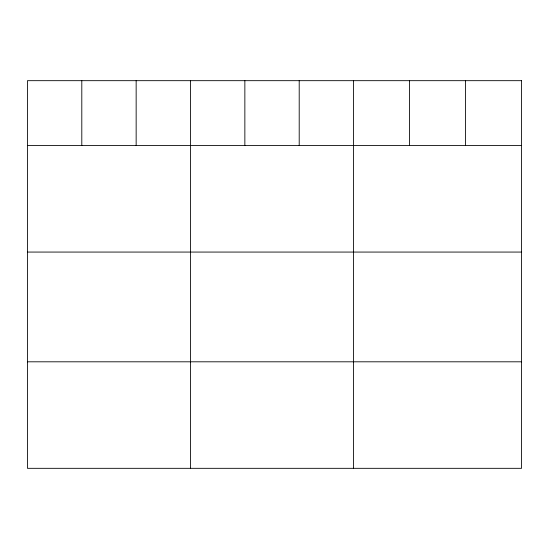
<?xml version="1.0" encoding="UTF-8"?>
<svg xmlns="http://www.w3.org/2000/svg" width="549" height="549" viewBox="0 0 549 549"><rect width="100%" height="100%" fill="white"/><g stroke="black" fill="none" stroke-linecap="round" stroke-linejoin="round"><path stroke-width="0.82" d="M27.45 145.547L521.55 145.547M27.45 252.066L521.55 252.066M27.45 361.805L521.55 361.805M465.552 80.676L465.552 145.547M409.554 80.676L409.554 145.547M353.556 80.676L353.556 468.324M299.205 80.676L299.205 145.547M244.854 80.676L244.854 145.547M190.503 80.676L190.503 468.324M136.152 80.676L136.152 145.547M81.801 80.676L81.801 145.547M521.55 80.676L27.45 80.676L27.45 468.324L521.55 468.324L521.55 80.676"/></g></svg>
